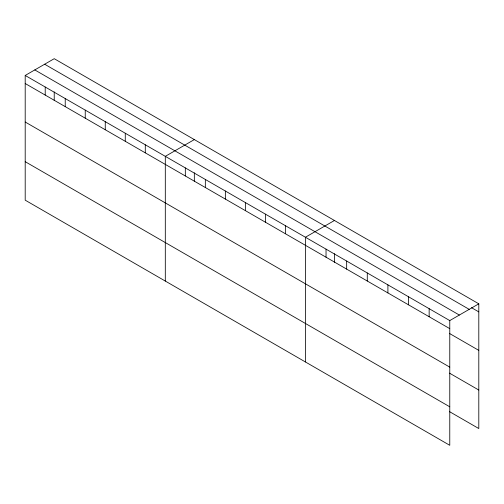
<?xml version="1.0" encoding="UTF-8"?>
<svg xmlns="http://www.w3.org/2000/svg" width="504" height="504" viewBox="0 0 504 504"><rect width="100%" height="100%" fill="white"/><g stroke="black" fill="none" stroke-linecap="round" stroke-linejoin="round"><path stroke-width="0.76" d="M449.77 367.139L449.77 320.582L25.2 75.455L25.2 200.176L449.77 445.303L449.77 367.139L25.2 122.018M449.53 411.642L478.8 428.545L478.8 303.824L54.23 58.697L25.2 75.455M194.336 139.589L165.306 156.347L165.306 281.068M334.448 220.481L305.418 237.239L305.418 361.96M449.77 320.582L478.8 303.824M471.479 307.661L478.8 311.882M44.648 64.228L469.218 309.355M34.782 69.924L459.352 315.05M25.2 83.519L449.77 328.646M449.53 333.484L478.8 350.381M449.53 373.149L478.8 390.046M25.2 161.683L449.77 406.804M429.15 308.675L429.15 316.739M408.53 296.768L408.53 304.832M387.904 284.861L387.904 292.925M367.284 272.954L367.284 281.018M346.664 261.053L346.664 269.111M334.448 253.682L334.448 262.326M326.038 249.146L326.038 257.21M285.403 225.685L285.403 233.743M265.387 214.124L265.387 222.188M245.372 202.57L245.372 210.634M225.357 191.016L225.357 199.08M205.342 179.462L205.342 187.519M194.336 172.79L194.336 181.434M185.327 167.901L185.327 175.965M145.291 144.793L145.291 152.857M125.275 133.239L125.275 141.296M105.26 121.678L105.26 129.742M85.245 110.124L85.245 118.188M65.23 98.57L65.23 106.634M54.23 91.904L54.23 100.542M45.215 87.016L45.215 95.073"/></g></svg>
